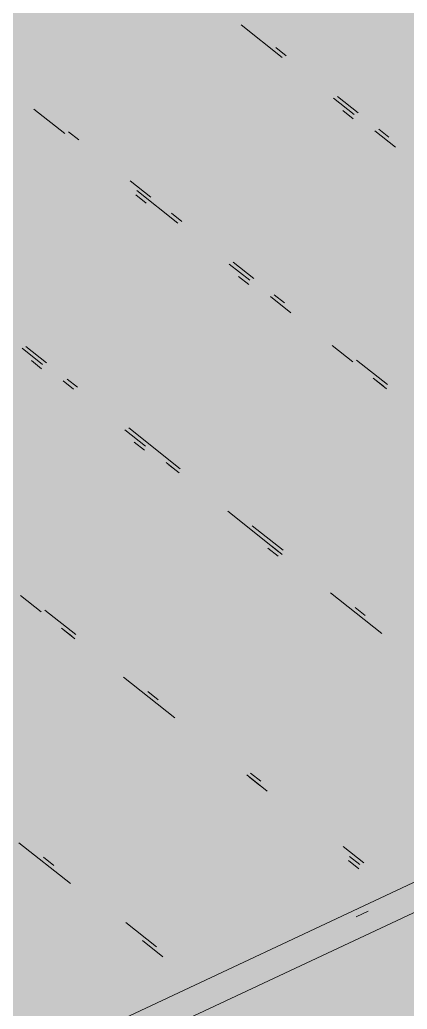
# Paper-space layout '03 3D Building and Roof' of a CAD drawing. Header units: millimetres. Extents: x 5 to 415, y 5 to 292.
# Drawn here: x 255.285 to 256.535, y 80.06 to 83.256 of the extents above; entities that cross this region are included whole.
import ezdxf

# ---------------------------------------------------------------- set-up
doc = ezdxf.new("R2010")
doc.units = ezdxf.units.MM
doc.layers.add('EXISTING', color=7, linetype='Continuous')
doc.layers.add('IMAGES', color=7, linetype='Continuous')

# ---------------------------------------------------------------- blocks, each defined once
blk = doc.blocks.new('SHEET_03')
at = {"layer": 'EXISTING', "color": 250, "lineweight": 9}
for p, q in [((255.999, 83.2398), (256.1318, 83.1344)), ((256.1443, 83.1403), (256.1111, 83.1666)), ((256.2978, 83.0027), (256.3642, 82.9501)), ((256.3767, 82.9559), (256.3103, 83.0086)), ((255.3301, 82.9677), (255.4297, 82.8887)), ((256.3611, 82.9364), (256.3279, 82.9628)), ((255.4754, 82.8682), (255.4422, 82.8945)), ((256.4306, 82.8974), (256.497, 82.8447)), ((256.4763, 82.8769), (256.4431, 82.9032)), ((255.7078, 82.6838), (255.6414, 82.7365)), ((255.6621, 82.7043), (255.7949, 82.5989)), ((255.6921, 82.6643), (255.659, 82.6907)), ((255.8074, 82.6048), (255.7742, 82.6311)), ((256.0397, 82.4204), (255.9733, 82.4731)), ((255.9608, 82.4672), (256.0272, 82.4146)), ((256.0241, 82.4009), (255.9909, 82.4273)), ((256.0936, 82.3619), (256.16, 82.3092)), ((256.1393, 82.3414), (256.1061, 82.3677)), ((255.2919, 82.1951), (255.3583, 82.1425)), ((255.3708, 82.1483), (255.3044, 82.201)), ((256.2928, 82.2039), (256.3592, 82.1512)), ((255.3552, 82.1288), (255.322, 82.1552)), ((256.4713, 82.078), (256.3717, 82.157)), ((255.4247, 82.0898), (255.4579, 82.0634)), ((255.4704, 82.0693), (255.4372, 82.0956)), ((256.4256, 82.0985), (256.4588, 82.0722)), ((256.4681, 82.0644), (256.4349, 82.0907)), ((255.6239, 81.9317), (255.6903, 81.8791)), ((255.8024, 81.8059), (255.6364, 81.9376)), ((255.6872, 81.8654), (255.654, 81.8918)), ((255.7567, 81.8264), (255.7899, 81.8)), ((255.7992, 81.7923), (255.766, 81.8186)), ((255.2543, 79.8582), (259.0685, 81.6489)), ((255.9559, 81.6684), (256.1218, 81.5367)), ((256.1343, 81.5425), (256.0347, 81.6215)), ((255.6396, 79.9416), (259.0685, 81.5514)), ((256.1187, 81.523), (256.0855, 81.5494)), ((256.1312, 81.5289), (256.098, 81.5552)), ((255.2869, 81.3962), (255.3533, 81.3436)), ((256.2878, 81.405), (256.4538, 81.2733)), ((256.3999, 81.3318), (256.3667, 81.3581)), ((255.4654, 81.2704), (255.3658, 81.3494)), ((255.4197, 81.2909), (255.4529, 81.2645)), ((255.4623, 81.2568), (255.4291, 81.2831)), ((255.6189, 81.1329), (255.7849, 81.0012)), ((255.731, 81.0597), (255.6978, 81.086)), ((256.0173, 80.8168), (256.0836, 80.7641)), ((256.0629, 80.7963), (256.0297, 80.8226)), ((256.0598, 80.7827), (256.0266, 80.809)), ((255.282, 80.5974), (255.4479, 80.4657)), ((256.3949, 80.5329), (256.3285, 80.5856)), ((255.394, 80.5242), (255.3608, 80.5505)), ((256.3793, 80.5134), (256.3461, 80.5398)), ((256.3492, 80.5534), (256.3824, 80.5271)), ((256.3706, 80.3581), (256.4091, 80.3762)), ((255.726, 80.2608), (255.6264, 80.3398)), ((255.6803, 80.2813), (255.7467, 80.2286))]:
    blk.add_line(p, q, dxfattribs=at)
at = {"layer": 'IMAGES', "color": 7}
for points in [[(255.2218, 83.1928), (255.7036, 83.1928), (255.2218, 83.2892), (255.7036, 83.2892)], [(255.7036, 83.1928), (255.8, 83.1928), (255.7036, 83.2892), (255.8, 83.2892)], [(255.8, 83.1928), (255.8964, 83.1928), (255.8, 83.2892), (255.8964, 83.2892)], [(255.8964, 83.1928), (255.9927, 83.1928), (255.8964, 83.2892), (255.9927, 83.2892)], [(255.9927, 83.1928), (256.0891, 83.1928), (255.9927, 83.2892), (256.0891, 83.2892)], [(256.0891, 83.1928), (256.1855, 83.1928), (256.0891, 83.2892), (256.1855, 83.2892)], [(256.1855, 83.1928), (256.2818, 83.1928), (256.1855, 83.2892), (256.2818, 83.2892)], [(256.2818, 83.1928), (256.7636, 83.1928), (256.2818, 83.2892), (256.7636, 83.2892)], [(255.2218, 83.0964), (255.3182, 83.0964), (255.2218, 83.1928), (255.3182, 83.1928)], [(255.3182, 83.0964), (255.4145, 83.0964), (255.3182, 83.1928), (255.4145, 83.1928)], [(255.4145, 83.0964), (255.8964, 83.0964), (255.4145, 83.1928), (255.8964, 83.1928)], [(255.8964, 83.0964), (255.9927, 83.0964), (255.8964, 83.1928), (255.9927, 83.1928)], [(255.9927, 83.0964), (256.1855, 83.0964), (255.9927, 83.1928), (256.1855, 83.1928)], [(256.1855, 83.0964), (256.2818, 83.0964), (256.1855, 83.1928), (256.2818, 83.1928)], [(256.2818, 83.0964), (256.3782, 83.0964), (256.2818, 83.1928), (256.3782, 83.1928)], [(256.3782, 83.0964), (256.4745, 83.0964), (256.3782, 83.1928), (256.4745, 83.1928)], [(256.4745, 83.0964), (256.86, 83.0964), (256.4745, 83.1928), (256.86, 83.1928)], [(255.2218, 82.9036), (255.3182, 82.9036), (255.2218, 83.0964), (255.3182, 83.0964)], [(255.3182, 83), (255.4145, 83), (255.3182, 83.0964), (255.4145, 83.0964)], [(255.4145, 83), (255.5109, 83), (255.4145, 83.0964), (255.5109, 83.0964)], [(255.5109, 83), (255.9927, 83), (255.5109, 83.0964), (255.9927, 83.0964)], [(255.9927, 83), (256.0891, 83), (255.9927, 83.0964), (256.0891, 83.0964)], [(256.0891, 82.9036), (256.1855, 82.9036), (256.0891, 83.0964), (256.1855, 83.0964)], [(256.1855, 83), (256.2818, 83), (256.1855, 83.0964), (256.2818, 83.0964)], [(256.2818, 82.9036), (256.3782, 82.9036), (256.2818, 83.0964), (256.3782, 83.0964)], [(256.3782, 83), (256.4745, 83), (256.3782, 83.0964), (256.4745, 83.0964)], [(256.4745, 83), (256.9564, 83), (256.4745, 83.0964), (256.9564, 83.0964)], [(255.3182, 82.9036), (255.4145, 82.9036), (255.3182, 83), (255.4145, 83)], [(255.4145, 82.9036), (255.5109, 82.9036), (255.4145, 83), (255.5109, 83)], [(255.5109, 82.9036), (255.6073, 82.9036), (255.5109, 83), (255.6073, 83)], [(255.6073, 82.9036), (256.0891, 82.9036), (255.6073, 83), (256.0891, 83)], [(256.1855, 82.9036), (256.2818, 82.9036), (256.1855, 83), (256.2818, 83)], [(256.3782, 82.9036), (256.4745, 82.9036), (256.3782, 83), (256.4745, 83)], [(256.4745, 82.9036), (256.6673, 82.9036), (256.4745, 83), (256.6673, 83)], [(255.2218, 82.8072), (255.3182, 82.8072), (255.2218, 82.9036), (255.3182, 82.9036)], [(255.3182, 82.8072), (255.4145, 82.8072), (255.3182, 82.9036), (255.4145, 82.9036)], [(255.4145, 82.8072), (255.5109, 82.8072), (255.4145, 82.9036), (255.5109, 82.9036)], [(255.5109, 82.8072), (255.6073, 82.8072), (255.5109, 82.9036), (255.6073, 82.9036)], [(255.6073, 82.8072), (255.7036, 82.8072), (255.6073, 82.9036), (255.7036, 82.9036)], [(255.7036, 82.8072), (255.8, 82.8072), (255.7036, 82.9036), (255.8, 82.9036)], [(255.8, 82.8072), (256.1855, 82.8072), (255.8, 82.9036), (256.1855, 82.9036)], [(256.1855, 82.8072), (256.3782, 82.8072), (256.1855, 82.9036), (256.3782, 82.9036)], [(256.3782, 82.8072), (256.4745, 82.8072), (256.3782, 82.9036), (256.4745, 82.9036)], [(256.4745, 82.8072), (256.5709, 82.8072), (256.4745, 82.9036), (256.5709, 82.9036)], [(254.8364, 82.7108), (255.3182, 82.7108), (254.8364, 82.8072), (255.3182, 82.8072)], [(255.3182, 82.7108), (255.4145, 82.7108), (255.3182, 82.8072), (255.4145, 82.8072)], [(255.4145, 82.7108), (255.5109, 82.7108), (255.4145, 82.8072), (255.5109, 82.8072)], [(255.5109, 82.7108), (255.6073, 82.7108), (255.5109, 82.8072), (255.6073, 82.8072)], [(255.6073, 82.7108), (255.7036, 82.7108), (255.6073, 82.8072), (255.7036, 82.8072)], [(255.7036, 82.7108), (255.8, 82.7108), (255.7036, 82.8072), (255.8, 82.8072)], [(255.8, 82.7108), (255.8964, 82.7108), (255.8, 82.8072), (255.8964, 82.8072)], [(255.8964, 82.7108), (256.3782, 82.7108), (255.8964, 82.8072), (256.3782, 82.8072)], [(256.3782, 82.7108), (256.4745, 82.7108), (256.3782, 82.8072), (256.4745, 82.8072)], [(256.4745, 82.7108), (256.6673, 82.7108), (256.4745, 82.8072), (256.6673, 82.8072)], [(254.9327, 82.6144), (255.5109, 82.6144), (254.9327, 82.7108), (255.5109, 82.7108)], [(255.5109, 82.6144), (255.6073, 82.6144), (255.5109, 82.7108), (255.6073, 82.7108)], [(255.6073, 82.6144), (255.7036, 82.6144), (255.6073, 82.7108), (255.7036, 82.7108)], [(255.7036, 82.6144), (255.8, 82.6144), (255.7036, 82.7108), (255.8, 82.7108)], [(255.8, 82.6144), (255.8964, 82.6144), (255.8, 82.7108), (255.8964, 82.7108)], [(255.8964, 82.6144), (255.9927, 82.6144), (255.8964, 82.7108), (255.9927, 82.7108)], [(255.9927, 82.6144), (256.4745, 82.6144), (255.9927, 82.7108), (256.4745, 82.7108)], [(256.4745, 82.6144), (256.5709, 82.6144), (256.4745, 82.7108), (256.5709, 82.7108)], [(255.1255, 82.518), (255.6073, 82.518), (255.1255, 82.6144), (255.6073, 82.6144)], [(255.6073, 82.518), (255.7036, 82.518), (255.6073, 82.6144), (255.7036, 82.6144)], [(255.7036, 82.518), (255.8964, 82.518), (255.7036, 82.6144), (255.8964, 82.6144)], [(255.8964, 82.518), (255.9927, 82.518), (255.8964, 82.6144), (255.9927, 82.6144)], [(255.9927, 82.518), (256.0891, 82.518), (255.9927, 82.6144), (256.0891, 82.6144)], [(256.0891, 82.518), (256.5709, 82.518), (256.0891, 82.6144), (256.5709, 82.6144)], [(255.2218, 82.4216), (255.7036, 82.4216), (255.2218, 82.518), (255.7036, 82.518)], [(255.7036, 82.4216), (255.8, 82.4216), (255.7036, 82.518), (255.8, 82.518)], [(255.8, 82.4216), (255.8964, 82.4216), (255.8, 82.518), (255.8964, 82.518)], [(255.8964, 82.4216), (256.0891, 82.4216), (255.8964, 82.518), (256.0891, 82.518)], [(256.0891, 82.4216), (256.7636, 82.4216), (256.0891, 82.518), (256.7636, 82.518)], [(255.2218, 82.3252), (255.3182, 82.3252), (255.2218, 82.4216), (255.3182, 82.4216)], [(255.3182, 82.3252), (255.8964, 82.3252), (255.3182, 82.4216), (255.8964, 82.4216)], [(255.8964, 82.3252), (255.9927, 82.3252), (255.8964, 82.4216), (255.9927, 82.4216)], [(255.9927, 82.3252), (256.1855, 82.3252), (255.9927, 82.4216), (256.1855, 82.4216)], [(256.1855, 82.3252), (256.2818, 82.3252), (256.1855, 82.4216), (256.2818, 82.4216)], [(256.2818, 82.3252), (256.3782, 82.3252), (256.2818, 82.4216), (256.3782, 82.4216)], [(256.3782, 82.3252), (256.86, 82.3252), (256.3782, 82.4216), (256.86, 82.4216)], [(255.2218, 82.2288), (255.3182, 82.2288), (255.2218, 82.3252), (255.3182, 82.3252)], [(255.3182, 82.2288), (255.4145, 82.2288), (255.3182, 82.3252), (255.4145, 82.3252)], [(255.4145, 82.2288), (255.9927, 82.2288), (255.4145, 82.3252), (255.9927, 82.3252)], [(255.9927, 82.2288), (256.0891, 82.2288), (255.9927, 82.3252), (256.0891, 82.3252)], [(256.0891, 82.2288), (256.1855, 82.2288), (256.0891, 82.3252), (256.1855, 82.3252)], [(256.1855, 82.2288), (256.2818, 82.2288), (256.1855, 82.3252), (256.2818, 82.3252)], [(256.2818, 82.2288), (256.3782, 82.2288), (256.2818, 82.3252), (256.3782, 82.3252)], [(256.3782, 82.2288), (256.4745, 82.2288), (256.3782, 82.3252), (256.4745, 82.3252)], [(256.4745, 82.2288), (256.9564, 82.2288), (256.4745, 82.3252), (256.9564, 82.3252)], [(255.2218, 82.1324), (255.3182, 82.1324), (255.2218, 82.2288), (255.3182, 82.2288)], [(255.3182, 82.1324), (255.4145, 82.1324), (255.3182, 82.2288), (255.4145, 82.2288)], [(255.4145, 82.1324), (255.5109, 82.1324), (255.4145, 82.2288), (255.5109, 82.2288)], [(255.5109, 82.1324), (255.6073, 82.1324), (255.5109, 82.2288), (255.6073, 82.2288)], [(255.6073, 82.1324), (256.1855, 82.1324), (255.6073, 82.2288), (256.1855, 82.2288)], [(256.1855, 82.1324), (256.2818, 82.1324), (256.1855, 82.2288), (256.2818, 82.2288)], [(256.2818, 82.1324), (256.4745, 82.1324), (256.2818, 82.2288), (256.4745, 82.2288)], [(256.4745, 82.1324), (256.5709, 82.1324), (256.4745, 82.2288), (256.5709, 82.2288)], [(255.2218, 82.036), (255.3182, 82.036), (255.2218, 82.1324), (255.3182, 82.1324)], [(255.3182, 82.036), (255.5109, 82.036), (255.3182, 82.1324), (255.5109, 82.1324)], [(255.5109, 82.036), (255.6073, 82.036), (255.5109, 82.1324), (255.6073, 82.1324)], [(255.6073, 82.036), (255.7036, 82.036), (255.6073, 82.1324), (255.7036, 82.1324)], [(255.7036, 81.9396), (256.2818, 81.9396), (255.7036, 82.1324), (256.2818, 82.1324)], [(256.2818, 82.036), (256.3782, 82.036), (256.2818, 82.1324), (256.3782, 82.1324)], [(256.3782, 82.036), (256.5709, 82.036), (256.3782, 82.1324), (256.5709, 82.1324)], [(254.8364, 81.9396), (255.4145, 81.9396), (254.8364, 82.036), (255.4145, 82.036)], [(255.4145, 81.9396), (255.5109, 81.9396), (255.4145, 82.036), (255.5109, 82.036)], [(255.5109, 81.9396), (255.6073, 81.9396), (255.5109, 82.036), (255.6073, 82.036)], [(255.6073, 81.9396), (255.7036, 81.9396), (255.6073, 82.036), (255.7036, 82.036)], [(256.2818, 81.9396), (256.3782, 81.9396), (256.2818, 82.036), (256.3782, 82.036)], [(256.3782, 81.9396), (256.4745, 81.9396), (256.3782, 82.036), (256.4745, 82.036)], [(256.4745, 81.9396), (256.5709, 81.9396), (256.4745, 82.036), (256.5709, 82.036)], [(254.9327, 81.8432), (255.4145, 81.8432), (254.9327, 81.9396), (255.4145, 81.9396)], [(255.4145, 81.8432), (255.5109, 81.8432), (255.4145, 81.9396), (255.5109, 81.9396)], [(255.5109, 81.8432), (255.6073, 81.8432), (255.5109, 81.9396), (255.6073, 81.9396)], [(255.6073, 81.8432), (255.8, 81.8432), (255.6073, 81.9396), (255.8, 81.9396)], [(255.8, 81.8432), (256.4745, 81.8432), (255.8, 81.9396), (256.4745, 81.9396)], [(256.4745, 81.8432), (256.5709, 81.8432), (256.4745, 81.9396), (256.5709, 81.9396)], [(255.1255, 81.7468), (255.5109, 81.7468), (255.1255, 81.8432), (255.5109, 81.8432)], [(255.5109, 81.7468), (255.6073, 81.7468), (255.5109, 81.8432), (255.6073, 81.8432)], [(255.6073, 81.7468), (255.7036, 81.7468), (255.6073, 81.8432), (255.7036, 81.8432)], [(255.7036, 81.7468), (255.8, 81.7468), (255.7036, 81.8432), (255.8, 81.8432)], [(255.8, 81.7468), (255.8964, 81.7468), (255.8, 81.8432), (255.8964, 81.8432)], [(255.8964, 81.7468), (255.9927, 81.7468), (255.8964, 81.8432), (255.9927, 81.8432)], [(255.9927, 81.7468), (256.0891, 81.7468), (255.9927, 81.8432), (256.0891, 81.8432)], [(256.0891, 81.7468), (256.5709, 81.7468), (256.0891, 81.8432), (256.5709, 81.8432)], [(255.2218, 81.6504), (255.7036, 81.6504), (255.2218, 81.7468), (255.7036, 81.7468)], [(255.7036, 81.6504), (255.8, 81.6504), (255.7036, 81.7468), (255.8, 81.7468)], [(255.8, 81.6504), (255.8964, 81.6504), (255.8, 81.7468), (255.8964, 81.7468)], [(255.8964, 81.6504), (255.9927, 81.6504), (255.8964, 81.7468), (255.9927, 81.7468)], [(255.9927, 81.6504), (256.0891, 81.6504), (255.9927, 81.7468), (256.0891, 81.7468)], [(256.0891, 81.6504), (256.1855, 81.6504), (256.0891, 81.7468), (256.1855, 81.7468)], [(256.1855, 81.6504), (256.6673, 81.6504), (256.1855, 81.7468), (256.6673, 81.7468)], [(255.1255, 81.554), (255.3182, 81.554), (255.1255, 81.6504), (255.3182, 81.6504)], [(255.3182, 81.554), (255.8, 81.554), (255.3182, 81.6504), (255.8, 81.6504)], [(255.8, 81.554), (255.8964, 81.554), (255.8, 81.6504), (255.8964, 81.6504)], [(255.8964, 81.554), (255.9927, 81.554), (255.8964, 81.6504), (255.9927, 81.6504)], [(255.9927, 81.554), (256.1855, 81.554), (255.9927, 81.6504), (256.1855, 81.6504)], [(256.1855, 81.554), (256.2818, 81.554), (256.1855, 81.6504), (256.2818, 81.6504)], [(256.2818, 81.554), (256.3782, 81.554), (256.2818, 81.6504), (256.3782, 81.6504)], [(256.3782, 81.554), (256.9564, 81.554), (256.3782, 81.6504), (256.9564, 81.6504)], [(255.1255, 81.3612), (255.3182, 81.3612), (255.1255, 81.554), (255.3182, 81.554)], [(255.3182, 81.4576), (255.4145, 81.4576), (255.3182, 81.554), (255.4145, 81.554)], [(255.4145, 81.4576), (255.8964, 81.4576), (255.4145, 81.554), (255.8964, 81.554)], [(255.8964, 81.4576), (255.9927, 81.4576), (255.8964, 81.554), (255.9927, 81.554)], [(255.9927, 81.4576), (256.0891, 81.4576), (255.9927, 81.554), (256.0891, 81.554)], [(256.0891, 81.4576), (256.2818, 81.4576), (256.0891, 81.554), (256.2818, 81.554)], [(256.2818, 81.4576), (256.3782, 81.4576), (256.2818, 81.554), (256.3782, 81.554)], [(256.3782, 81.4576), (256.4745, 81.4576), (256.3782, 81.554), (256.4745, 81.554)], [(256.4745, 81.4576), (256.9564, 81.4576), (256.4745, 81.554), (256.9564, 81.554)], [(255.3182, 81.3612), (255.4145, 81.3612), (255.3182, 81.4576), (255.4145, 81.4576)], [(255.4145, 81.3612), (255.5109, 81.3612), (255.4145, 81.4576), (255.5109, 81.4576)], [(255.5109, 81.3612), (256.0891, 81.3612), (255.5109, 81.4576), (256.0891, 81.4576)], [(256.0891, 81.3612), (256.1855, 81.3612), (256.0891, 81.4576), (256.1855, 81.4576)], [(256.1855, 81.3612), (256.3782, 81.3612), (256.1855, 81.4576), (256.3782, 81.4576)], [(256.3782, 81.3612), (256.4745, 81.3612), (256.3782, 81.4576), (256.4745, 81.4576)], [(256.4745, 81.3612), (256.5709, 81.3612), (256.4745, 81.4576), (256.5709, 81.4576)], [(255.1255, 81.2648), (255.3182, 81.2648), (255.1255, 81.3612), (255.3182, 81.3612)], [(255.3182, 81.2648), (255.5109, 81.2648), (255.3182, 81.3612), (255.5109, 81.3612)], [(255.5109, 81.2648), (255.7036, 81.2648), (255.5109, 81.3612), (255.7036, 81.3612)], [(255.7036, 81.2648), (256.1855, 81.2648), (255.7036, 81.3612), (256.1855, 81.3612)], [(256.1855, 81.2648), (256.2818, 81.2648), (256.1855, 81.3612), (256.2818, 81.3612)], [(256.2818, 81.2648), (256.4745, 81.2648), (256.2818, 81.3612), (256.4745, 81.3612)], [(256.4745, 81.2648), (256.5709, 81.2648), (256.4745, 81.3612), (256.5709, 81.3612)], [(255.2218, 81.1684), (255.3182, 81.1684), (255.2218, 81.2648), (255.3182, 81.2648)], [(255.3182, 81.1684), (255.4145, 81.1684), (255.3182, 81.2648), (255.4145, 81.2648)], [(255.4145, 81.1684), (255.6073, 81.1684), (255.4145, 81.2648), (255.6073, 81.2648)], [(255.6073, 81.1684), (255.7036, 81.1684), (255.6073, 81.2648), (255.7036, 81.2648)], [(255.7036, 81.1684), (255.8, 81.1684), (255.7036, 81.2648), (255.8, 81.2648)], [(255.8, 81.1684), (256.2818, 81.1684), (255.8, 81.2648), (256.2818, 81.2648)], [(256.2818, 81.1684), (256.3782, 81.1684), (256.2818, 81.2648), (256.3782, 81.2648)], [(256.3782, 81.1684), (256.4745, 81.1684), (256.3782, 81.2648), (256.4745, 81.2648)], [(256.4745, 81.1684), (256.5709, 81.1684), (256.4745, 81.2648), (256.5709, 81.2648)], [(254.8364, 81.072), (255.4145, 81.072), (254.8364, 81.1684), (255.4145, 81.1684)], [(255.4145, 81.072), (255.5109, 81.072), (255.4145, 81.1684), (255.5109, 81.1684)], [(255.5109, 81.072), (255.6073, 81.072), (255.5109, 81.1684), (255.6073, 81.1684)], [(255.6073, 81.072), (255.7036, 81.072), (255.6073, 81.1684), (255.7036, 81.1684)], [(255.7036, 81.072), (255.8, 81.072), (255.7036, 81.1684), (255.8, 81.1684)], [(255.8, 81.072), (255.8964, 81.072), (255.8, 81.1684), (255.8964, 81.1684)], [(255.8964, 81.072), (256.3782, 81.072), (255.8964, 81.1684), (256.3782, 81.1684)], [(256.3782, 81.072), (256.4745, 81.072), (256.3782, 81.1684), (256.4745, 81.1684)], [(256.4745, 81.072), (256.5709, 81.072), (256.4745, 81.1684), (256.5709, 81.1684)], [(255.0291, 80.9756), (255.5109, 80.9756), (255.0291, 81.072), (255.5109, 81.072)], [(255.5109, 80.9756), (255.6073, 80.9756), (255.5109, 81.072), (255.6073, 81.072)], [(255.6073, 80.9756), (255.7036, 80.9756), (255.6073, 81.072), (255.7036, 81.072)], [(255.7036, 80.9756), (255.8, 80.9756), (255.7036, 81.072), (255.8, 81.072)], [(255.8, 80.9756), (255.8964, 80.9756), (255.8, 81.072), (255.8964, 81.072)], [(255.8964, 80.9756), (255.9927, 80.9756), (255.8964, 81.072), (255.9927, 81.072)], [(255.9927, 80.9756), (256.6673, 80.9756), (255.9927, 81.072), (256.6673, 81.072)], [(255.1255, 80.8792), (255.6073, 80.8792), (255.1255, 80.9756), (255.6073, 80.9756)], [(255.6073, 80.8792), (255.7036, 80.8792), (255.6073, 80.9756), (255.7036, 80.9756)], [(255.7036, 80.8792), (255.8, 80.8792), (255.7036, 80.9756), (255.8, 80.9756)], [(255.8, 80.8792), (255.9927, 80.8792), (255.8, 80.9756), (255.9927, 80.9756)], [(255.9927, 80.8792), (256.0891, 80.8792), (255.9927, 80.9756), (256.0891, 80.9756)], [(256.0891, 80.8792), (256.1855, 80.8792), (256.0891, 80.9756), (256.1855, 80.9756)], [(256.1855, 80.8792), (256.6673, 80.8792), (256.1855, 80.9756), (256.6673, 80.9756)], [(255.2218, 80.7827), (255.7036, 80.7827), (255.2218, 80.8792), (255.7036, 80.8792)], [(255.7036, 80.7827), (255.8964, 80.7827), (255.7036, 80.8792), (255.8964, 80.8792)], [(255.8964, 80.7827), (256.0891, 80.7827), (255.8964, 80.8792), (256.0891, 80.8792)], [(256.0891, 80.7827), (256.1855, 80.7827), (256.0891, 80.8792), (256.1855, 80.8792)], [(256.1855, 80.7827), (256.2818, 80.7827), (256.1855, 80.8792), (256.2818, 80.8792)], [(256.2818, 80.7827), (256.7636, 80.7827), (256.2818, 80.8792), (256.7636, 80.8792)], [(255.2218, 80.6863), (255.3182, 80.6863), (255.2218, 80.7827), (255.3182, 80.7827)], [(255.3182, 80.6863), (255.4145, 80.6863), (255.3182, 80.7827), (255.4145, 80.7827)], [(255.4145, 80.6863), (255.8964, 80.6863), (255.4145, 80.7827), (255.8964, 80.7827)], [(255.8964, 80.6863), (255.9927, 80.6863), (255.8964, 80.7827), (255.9927, 80.7827)], [(255.9927, 80.6863), (256.1855, 80.6863), (255.9927, 80.7827), (256.1855, 80.7827)], [(256.1855, 80.6863), (256.2818, 80.6863), (256.1855, 80.7827), (256.2818, 80.7827)], [(256.2818, 80.6863), (256.3782, 80.6863), (256.2818, 80.7827), (256.3782, 80.7827)], [(256.3782, 80.6863), (256.6673, 80.6863), (256.3782, 80.7827), (256.6673, 80.7827)], [(255.2218, 80.5899), (255.3182, 80.5899), (255.2218, 80.6863), (255.3182, 80.6863)], [(255.3182, 80.5899), (255.4145, 80.5899), (255.3182, 80.6863), (255.4145, 80.6863)], [(255.4145, 80.5899), (255.5109, 80.5899), (255.4145, 80.6863), (255.5109, 80.6863)], [(255.5109, 80.5899), (256.0891, 80.5899), (255.5109, 80.6863), (256.0891, 80.6863)], [(256.0891, 80.5899), (256.1855, 80.5899), (256.0891, 80.6863), (256.1855, 80.6863)], [(256.1855, 80.5899), (256.2818, 80.5899), (256.1855, 80.6863), (256.2818, 80.6863)], [(256.2818, 80.5899), (256.3782, 80.5899), (256.2818, 80.6863), (256.3782, 80.6863)], [(256.3782, 80.5899), (256.6673, 80.5899), (256.3782, 80.6863), (256.6673, 80.6863)], [(255.2218, 80.4935), (255.3182, 80.4935), (255.2218, 80.5899), (255.3182, 80.5899)], [(255.3182, 80.4935), (255.4145, 80.4935), (255.3182, 80.5899), (255.4145, 80.5899)], [(255.4145, 80.4935), (255.5109, 80.4935), (255.4145, 80.5899), (255.5109, 80.5899)], [(255.5109, 80.4935), (255.6073, 80.4935), (255.5109, 80.5899), (255.6073, 80.5899)], [(255.6073, 80.4935), (256.0891, 80.4935), (255.6073, 80.5899), (256.0891, 80.5899)], [(256.0891, 80.4935), (256.1855, 80.4935), (256.0891, 80.5899), (256.1855, 80.5899)], [(256.1855, 80.4935), (256.2818, 80.4935), (256.1855, 80.5899), (256.2818, 80.5899)], [(256.2818, 80.4935), (256.3782, 80.4935), (256.2818, 80.5899), (256.3782, 80.5899)], [(256.3782, 80.4935), (256.4745, 80.4935), (256.3782, 80.5899), (256.4745, 80.5899)], [(256.4745, 80.3971), (256.5709, 80.3971), (256.4745, 80.5899), (256.5709, 80.5899)], [(255.2218, 80.3971), (255.3182, 80.3971), (255.2218, 80.4935), (255.3182, 80.4935)], [(255.3182, 80.3971), (255.4145, 80.3971), (255.3182, 80.4935), (255.4145, 80.4935)], [(255.4145, 80.3971), (255.5109, 80.3971), (255.4145, 80.4935), (255.5109, 80.4935)], [(255.5109, 80.3971), (255.6073, 80.3971), (255.5109, 80.4935), (255.6073, 80.4935)], [(255.6073, 80.3971), (255.7036, 80.3971), (255.6073, 80.4935), (255.7036, 80.4935)], [(255.7036, 80.3971), (255.8, 80.3971), (255.7036, 80.4935), (255.8, 80.4935)], [(255.8, 80.3971), (255.9927, 80.3971), (255.8, 80.4935), (255.9927, 80.4935)], [(255.9927, 80.3971), (256.2818, 80.3971), (255.9927, 80.4935), (256.2818, 80.4935)], [(256.2818, 80.3971), (256.3782, 80.3971), (256.2818, 80.4935), (256.3782, 80.4935)], [(256.3782, 80.3971), (256.4745, 80.3971), (256.3782, 80.4935), (256.4745, 80.4935)], [(255.2218, 80.3007), (255.3182, 80.3007), (255.2218, 80.3971), (255.3182, 80.3971)], [(255.3182, 80.3007), (255.4145, 80.3007), (255.3182, 80.3971), (255.4145, 80.3971)], [(255.4145, 80.3007), (255.5109, 80.3007), (255.4145, 80.3971), (255.5109, 80.3971)], [(255.5109, 80.3007), (255.7036, 80.3007), (255.5109, 80.3971), (255.7036, 80.3971)], [(255.7036, 80.3007), (255.8, 80.3007), (255.7036, 80.3971), (255.8, 80.3971)], [(255.8, 80.3007), (255.9927, 80.3007), (255.8, 80.3971), (255.9927, 80.3971)], [(255.9927, 80.3007), (256.0891, 80.3007), (255.9927, 80.3971), (256.0891, 80.3971)], [(256.0891, 80.3007), (256.3782, 80.3007), (256.0891, 80.3971), (256.3782, 80.3971)], [(256.3782, 80.2043), (256.4745, 80.2043), (256.3782, 80.3971), (256.4745, 80.3971)], [(256.4745, 80.3007), (256.5709, 80.3007), (256.4745, 80.3971), (256.5709, 80.3971)], [(255.2218, 80.2043), (255.4145, 80.2043), (255.2218, 80.3007), (255.4145, 80.3007)], [(255.4145, 80.2043), (255.5109, 80.2043), (255.4145, 80.3007), (255.5109, 80.3007)], [(255.5109, 80.2043), (255.6073, 80.2043), (255.5109, 80.3007), (255.6073, 80.3007)], [(255.6073, 80.2043), (255.7036, 80.2043), (255.6073, 80.3007), (255.7036, 80.3007)], [(255.7036, 80.2043), (255.8, 80.2043), (255.7036, 80.3007), (255.8, 80.3007)], [(255.8, 80.2043), (255.8964, 80.2043), (255.8, 80.3007), (255.8964, 80.3007)], [(255.8964, 80.2043), (255.9927, 80.2043), (255.8964, 80.3007), (255.9927, 80.3007)], [(255.9927, 80.2043), (256.0891, 80.2043), (255.9927, 80.3007), (256.0891, 80.3007)], [(256.0891, 80.2043), (256.1855, 80.2043), (256.0891, 80.3007), (256.1855, 80.3007)], [(256.1855, 80.2043), (256.2818, 80.2043), (256.1855, 80.3007), (256.2818, 80.3007)], [(256.2818, 80.2043), (256.3782, 80.2043), (256.2818, 80.3007), (256.3782, 80.3007)], [(256.4745, 80.2043), (256.5709, 80.2043), (256.4745, 80.3007), (256.5709, 80.3007)], [(255.2218, 80.1079), (255.3182, 80.1079), (255.2218, 80.2043), (255.3182, 80.2043)], [(255.3182, 80.1079), (255.4145, 80.1079), (255.3182, 80.2043), (255.4145, 80.2043)], [(255.4145, 80.1079), (255.5109, 80.1079), (255.4145, 80.2043), (255.5109, 80.2043)], [(255.5109, 80.1079), (255.6073, 80.1079), (255.5109, 80.2043), (255.6073, 80.2043)], [(255.6073, 80.1079), (255.7036, 80.1079), (255.6073, 80.2043), (255.7036, 80.2043)], [(255.7036, 80.1079), (255.8, 80.1079), (255.7036, 80.2043), (255.8, 80.2043)], [(255.8, 80.1079), (255.8964, 80.1079), (255.8, 80.2043), (255.8964, 80.2043)], [(255.8964, 80.1079), (255.9927, 80.1079), (255.8964, 80.2043), (255.9927, 80.2043)], [(255.9927, 80.1079), (256.1855, 80.1079), (255.9927, 80.2043), (256.1855, 80.2043)], [(256.1855, 80.1079), (256.2818, 80.1079), (256.1855, 80.2043), (256.2818, 80.2043)], [(256.2818, 80.1079), (256.3782, 80.1079), (256.2818, 80.2043), (256.3782, 80.2043)], [(256.3782, 80.1079), (256.5709, 80.1079), (256.3782, 80.2043), (256.5709, 80.2043)], [(255.2218, 80.0115), (255.3182, 80.0115), (255.2218, 80.1079), (255.3182, 80.1079)], [(255.3182, 80.0115), (255.4145, 80.0115), (255.3182, 80.1079), (255.4145, 80.1079)], [(255.4145, 80.0115), (255.5109, 80.0115), (255.4145, 80.1079), (255.5109, 80.1079)], [(255.5109, 80.0115), (255.6073, 80.0115), (255.5109, 80.1079), (255.6073, 80.1079)], [(255.6073, 80.0115), (255.8964, 80.0115), (255.6073, 80.1079), (255.8964, 80.1079)], [(255.8964, 79.9151), (255.9927, 79.9151), (255.8964, 80.1079), (255.9927, 80.1079)], [(255.9927, 79.9151), (256.0891, 79.9151), (255.9927, 80.1079), (256.0891, 80.1079)], [(256.0891, 79.9151), (256.1855, 79.9151), (256.0891, 80.1079), (256.1855, 80.1079)], [(256.1855, 80.0115), (256.2818, 80.0115), (256.1855, 80.1079), (256.2818, 80.1079)], [(256.2818, 80.0115), (256.3782, 80.0115), (256.2818, 80.1079), (256.3782, 80.1079)], [(256.3782, 80.0115), (263.4127, 80.0115), (256.3782, 80.1079), (263.4127, 80.1079)]]:
    blk.add_solid(points, dxfattribs=at)

psp = doc.layouts.new('03 3D Building and Roof')

# ---------------------------------------------------------------- block references
psp.add_blockref('SHEET_03', (0, 0))

doc.saveas('drawing.dxf')
